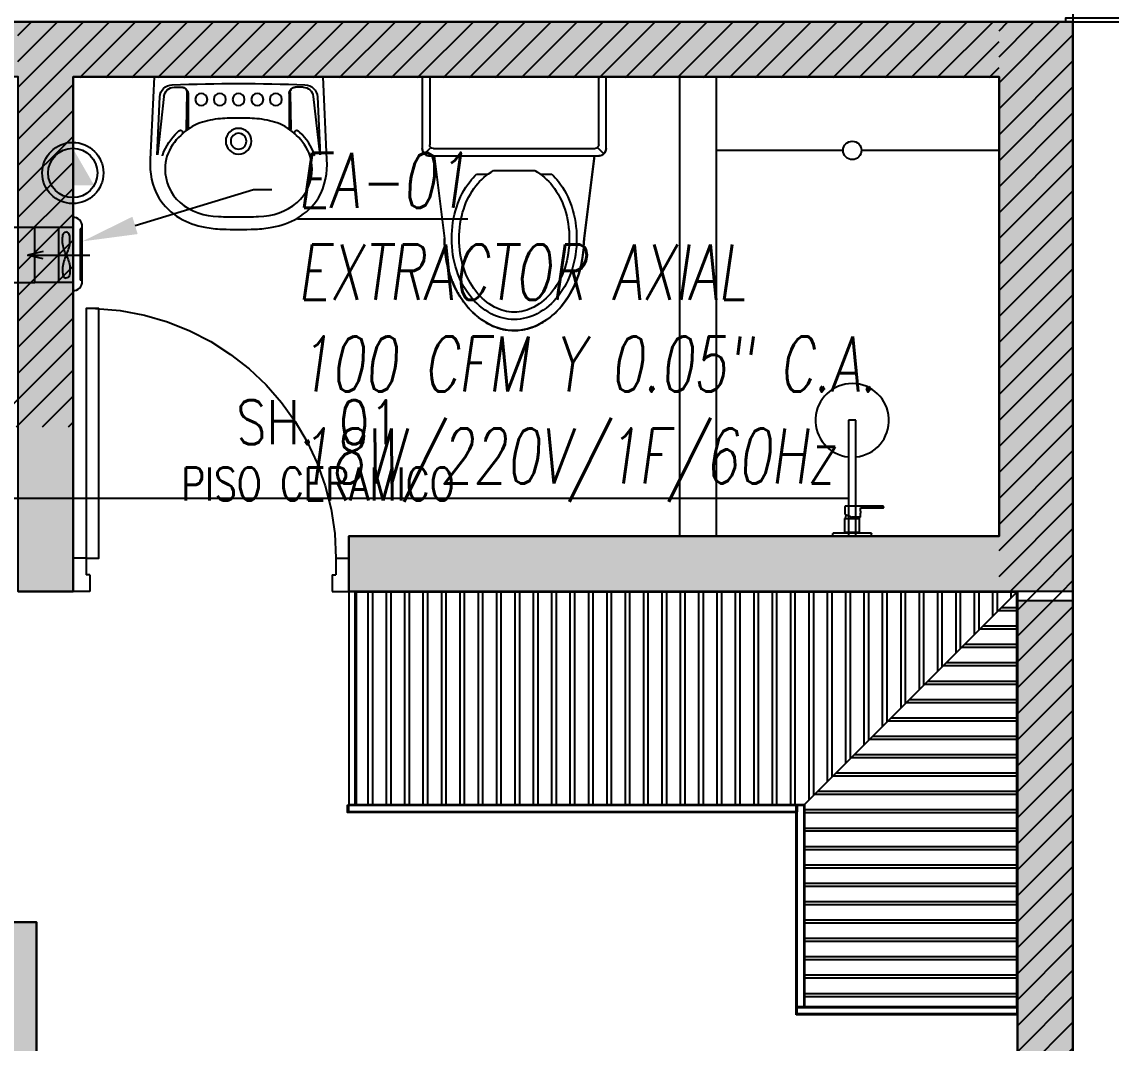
# Model space of a CAD drawing. Header units: millimetres. Extents: x -3 to 53, y -269 to 39.
# Drawn here: x 20.16 to 23.125, y -110.929 to -108.15 of the extents above; entities that cross this region are included whole.
import ezdxf
from ezdxf import colors
from ezdxf.entities.mleader import LeaderData, LeaderLine
from ezdxf.enums import TextEntityAlignment as Align
from ezdxf.math import Vec2, Vec3

# ---------------------------------------------------------------- set-up
doc = ezdxf.new("R2010")
doc.units = ezdxf.units.MM
doc.header["$LTSCALE"] = 15
doc.linetypes.add('CENTER', pattern=[2, 1.25, -0.25, 0.25, -0.25])
doc.linetypes.add('HIDDEN2', pattern=[0.1875, 0.125, -0.0625])
doc.layers.get('0').update_dxf_attribs({"color": 250})
for name, color, linetype in [('A-CORTE', 250, 'CENTER'), ('A-EST HATCH', 250, 'Continuous'), ('A-EST PLACAS', 250, 'Continuous'), ('A-EST VIGAS', 250, 'HIDDEN2'), ('A-LINEAS', 250, 'Continuous'), ('A-MOBILIARIO', 250, 'Continuous'), ('A-MURO BAJO', 251, 'Continuous'), ('A-SANITARIOS', 250, 'Continuous'), ('A-TEXTO-ACABADO PISO', 250, 'Continuous'), ('A-TEXTO-AMBIENTE', 252, 'Continuous'), ('DLP_MOBILIARIO FIJO', 250, 'Continuous'), ('L-06_EQ-FIN-CONT', 141, 'Continuous'), ('L3 Equipos y Ductos', 160, 'Continuous'), ('L4 Linea mediana', 191, 'Continuous'), ('L6 Linea fina', 141, 'Continuous'), ('MURO CF 60', 250, 'Continuous')]:
    doc.layers.add(name, color=color, linetype=linetype)
doc.layers.add('A-MUROS', color=252, linetype='Continuous', lineweight=30)
doc.styles.add('JNV ING', font='romans.shx', dxfattribs={"width": 0.7, "oblique": 8, "height": 0.15})
doc.styles.add('ROMANS', font='romans.shx', dxfattribs={"width": 0.8})
pattern_1 = [(45, (359.999406, -86.67669), (-0.035355339, 0.035355339), [])]
pattern_2 = [(45, (359.969406, -86.67669), (-0.035355339, 0.035355339), [])]

# ---------------------------------------------------------------- blocks, each defined once
blk = doc.blocks.new('FUTURE 150')
at = {"layer": 'L3 Equipos y Ductos'}
for p, q in [((-0.1294, 0.1486), (-0.1294, -0.0006)), ((-0.104, -0.026), (-0.104, 0.174)), ((-0.104, 0.152), (0, 0.152)), ((0, 0.152), (0, 0.002)), ((-0.104, 0.002), (0, 0.002))]:
    blk.add_line(p, q, dxfattribs=at)
for centre, start, end in [((-0.104, 0.1486), 90, 180), ((-0.104, -0.0006), 180, 270)]:
    blk.add_arc(centre, 0.0254, start, end, dxfattribs=at)
at = {"layer": 'L4 Linea mediana'}
for p, q in [((-0.066, 0.152), (-0.066, 0.002)), ((-0.1294, 0.1448), (-0.1239, 0.1448)), ((-0.1239, 0.0052), (-0.1239, 0.1448)), ((-0.1294, 0.0052), (-0.1239, 0.0052))]:
    blk.add_line(p, q, dxfattribs=at)
at = {"layer": 'L6 Linea fina'}
for p, q in [((0.0199, 0.077), (-0.1499, 0.077)), ((-0.0231, 0.0872), (0.0199, 0.077)), ((-0.0231, 0.0668), (0.0199, 0.077))]:
    blk.add_line(p, q, dxfattribs=at)
for points in [[(-0.0857, 0.077), (-0.0921, 0.0934), (-0.0951, 0.1284), (-0.0911, 0.1379), (-0.0857, 0.1402)], [(-0.0857, 0.077), (-0.0794, 0.0934), (-0.0764, 0.1284), (-0.0804, 0.1379), (-0.0857, 0.1402)], [(-0.0857, 0.077), (-0.0921, 0.0606), (-0.0951, 0.0256), (-0.0911, 0.0161), (-0.0857, 0.0138)], [(-0.0857, 0.077), (-0.0794, 0.0606), (-0.0764, 0.0256), (-0.0804, 0.0161), (-0.0857, 0.0138)]]:
    blk.add_spline(points, degree=3, dxfattribs=at)
blk = doc.blocks.new('Trampa de humo')
at = {"layer": 'L3 Equipos y Ductos'}
blk.add_lwpolyline([(0.155, 0.15), (0.013, 0.15), (0.013, 0), (0.155, 0)], dxfattribs=at)
for radius in [0.075, 0.06]:
    blk.add_circle((0.155, 0.075), radius, dxfattribs=at)
blk = doc.blocks.new('FUTURE150 con trampa')
blk.add_blockref('Trampa de humo', (0.0927, 0.0279))
at = {"layer": 'L-06_EQ-FIN-CONT'}
blk.add_blockref('FUTURE 150', (0.1057, 0.0259), dxfattribs=at)
blk = doc.blocks.new('PTO ELECT')
at = {"layer": 'L4 Linea mediana', "ltscale": 1.5}
blk.add_circle((-0.6859, 0.0891), 0.0833, dxfattribs=at)
at = {"layer": 'L6 Linea fina', "ltscale": 1.5}
blk.add_circle((-0.6859, 0.0891), 0.0671, dxfattribs=at)
blk.add_solid([(-0.6278, 0.0555), (-0.744, 0.0555), (-0.6278, 0.0555), (-0.6859, 0.1562)], dxfattribs=at)
blk = doc.blocks.new('EST.P10')
at = {"layer": 'A-EST HATCH'}
h = blk.add_hatch(color=256, dxfattribs=at)
h.dxf.hatch_style = 1
h.paths.add_polyline_path([(39.55, -2.74), (39.55, 3.325), (37.9, 3.325), (37.9, 3.525), (39.7, 3.525), (39.7, 2.65), (41.2, 2.65), (41.2, 3.15), (41.35, 3.15), (41.35, 2.45), (39.7, 2.45), (39.7, -2.74)])
h.paths.add_polyline_path([(18.45, 7.325), (20.05, 7.325), (20.05, 10.425), (18.85, 10.425), (18.85, 10.575), (20.2, 10.575), (20.2, 7.175), (18.45, 7.175)])
h.paths.add_polyline_path([(17.65, 10.575), (17.5, 10.575), (17.5, 7.175), (17.65, 7.175)])
h.paths.add_polyline_path([(12.15, 11.05), (11.85, 11.05), (11.85, 10.9), (12, 10.9), (12, 7.825), (12.15, 7.825)])
h.paths.add_polyline_path([(15.1, 10.425), (15.1, 7.325), (16.7, 7.325), (16.7, 7.175), (14.95, 7.175), (14.95, 10.575), (16.3, 10.575), (16.3, 10.425)])
h.paths.add_polyline_path([(5.85, 10.9), (5.25, 10.9), (5.25, 11.05), (6, 11.05), (6, 7.65), (4.85, 7.65), (4.85, 7.8), (5.85, 7.8)])
h.paths.add_polyline_path([(4.05, 11.05), (4.05, 7.65), (3.9, 7.65), (3.9, 11.05)])
h.paths.add_polyline_path([(3.1, 7.8), (1.5, 7.8), (1.5, 10.9), (2.7, 10.9), (2.7, 11.05), (1.35, 11.05), (1.35, 7.65), (3.1, 7.65)])
h.paths.add_polyline_path([(5.85, -2.65), (5.25, -2.65), (5.25, -2.8), (6, -2.8), (6, 0.6), (4.85, 0.6), (4.85, 0.45), (5.85, 0.45)])
h.paths.add_polyline_path([(4.05, -2.8), (4.05, 0.6), (3.9, 0.6), (3.9, -2.8)])
h.paths.add_polyline_path([(3.1, 0.45), (1.5, 0.45), (1.5, -2.65), (2.7, -2.65), (2.7, -2.8), (1.35, -2.8), (1.35, 0.6), (3.1, 0.6)])
h.paths.add_polyline_path([(8.7, -0.35), (8.85, -0.35), (8.85, -2.65), (9, -2.65), (9, -2.8), (8.7, -2.8)])
h.paths.add_polyline_path([(18.45, 0.925), (20.05, 0.925), (20.05, -2.175), (18.85, -2.175), (18.85, -2.325), (20.2, -2.325), (20.2, 1.075), (18.45, 1.075)])
h.paths.add_polyline_path([(17.65, -2.325), (17.5, -2.325), (17.5, 1.075), (17.65, 1.075)])
h.paths.add_polyline_path([(12.15, -2.8), (11.85, -2.8), (11.85, -2.65), (12, -2.65), (12, 0.425), (12.15, 0.425)])
h.paths.add_polyline_path([(15.1, -2.175), (15.1, 0.925), (16.7, 0.925), (16.7, 1.075), (14.95, 1.075), (14.95, -2.325), (16.3, -2.325), (16.3, -2.175)])
h.paths.add_polyline_path([(31.6, 7.325), (30, 7.325), (30, 10.425), (31.2, 10.425), (31.2, 10.575), (29.85, 10.575), (29.85, 7.175), (31.6, 7.175)])
h.paths.add_polyline_path([(32.4, 10.575), (32.55, 10.575), (32.55, 7.175), (32.4, 7.175)])
h.paths.add_polyline_path([(38.2, 11.05), (38.2, 10.9), (38.05, 10.9), (38.05, 7.825), (37.9, 7.825), (37.9, 11.05)])
h.paths.add_polyline_path([(27.6, 4.725), (37, 4.725), (37, 4.875), (33.45, 4.875), (33.45, 6.275), (33.25, 6.275), (33.25, 4.875), (30.35, 4.875), (30.35, 6.275), (30.2, 6.275), (30.2, 4.875), (27.8, 4.875), (27.8, 6.125), (29.45, 6.125), (29.45, 6.275), (27.175, 6.275), (27.175, 6.125), (27.6, 6.125)])
h.paths.add_polyline_path([(34.95, 10.425), (34.95, 7.325), (33.35, 7.325), (33.35, 7.175), (35.1, 7.175), (35.1, 10.575), (33.75, 10.575), (33.75, 10.425)])
h.paths.add_polyline_path([(39.7, 5.8), (41.35, 5.8), (41.35, 5.1), (41.2, 5.1), (41.2, 5.6), (39.7, 5.6), (39.7, 4.725), (37.9, 4.725), (37.9, 4.925), (39.55, 4.925), (39.55, 10.99), (39.7, 10.99)])
h.paths.add_polyline_path([(44.2, 10.9), (44.8, 10.9), (44.8, 11.05), (44.05, 11.05), (44.05, 7.65), (45.2, 7.65), (45.2, 7.8), (44.2, 7.8)])
h.paths.add_polyline_path([(46, 11.05), (46, 7.65), (46.15, 7.65), (46.15, 11.05)])
h.paths.add_polyline_path([(46.95, 7.8), (48.55, 7.8), (48.55, 10.9), (47.35, 10.9), (47.35, 11.05), (48.7, 11.05), (48.7, 7.65), (46.95, 7.65)])
h.paths.add_polyline_path([(46, -2.8), (46, 0.6), (46.15, 0.6), (46.15, -2.8)])
h.paths.add_polyline_path([(46.95, 0.45), (48.55, 0.45), (48.55, -2.65), (47.35, -2.65), (47.35, -2.8), (48.7, -2.8), (48.7, 0.6), (46.95, 0.6)])
h.paths.add_polyline_path([(41.35, 0.7), (41.2, 0.7), (41.2, -2.65), (41.05, -2.65), (41.05, -2.8), (41.35, -2.8)])
h.paths.add_polyline_path([(31.6, 0.925), (30, 0.925), (30, -2.175), (31.2, -2.175), (31.2, -2.325), (29.85, -2.325), (29.85, 1.075), (31.6, 1.075)])
h.paths.add_polyline_path([(32.4, -2.325), (32.55, -2.325), (32.55, 1.075), (32.4, 1.075)])
h.paths.add_polyline_path([(37.9, -2.8), (38.2, -2.8), (38.2, -2.65), (38.05, -2.65), (38.05, 0.425), (37.9, 0.425)])
h.paths.add_polyline_path([(34.95, -2.175), (34.95, 0.925), (33.35, 0.925), (33.35, 1.075), (35.1, 1.075), (35.1, -2.325), (33.75, -2.325), (33.75, -2.175)])
h.paths.add_polyline_path([(10.35, 3.525), (12.15, 3.525), (12.15, 3.375), (10.5, 3.375), (10.5, -2.74), (10.35, -2.74), (10.35, 2.5), (8.7, 2.5), (8.7, 3.15), (8.85, 3.15), (8.85, 2.65), (10.35, 2.65)])
h.paths.add_polyline_path([(44.05, -2.8), (44.05, 0.6), (45.2, 0.6), (45.2, 0.45), (44.2, 0.45), (44.2, -2.65), (44.8, -2.65), (44.8, -2.8)])
h.paths.add_polyline_path([(46.9532, 5.55), (47.1, 5.55), (47.1, 6.75), (44.95, 6.75), (44.95, 6.6), (45.4, 6.6), (45.4, 5), (45.6, 5), (45.6, 6.6), (46.95, 6.6), (46.95, 5.55)], flags=17)
h.paths.add_polyline_path([(46.9532, 2.7), (47.1, 2.7), (47.1, 1.5), (44.95, 1.5), (44.95, 1.65), (45.4, 1.65), (45.4, 3.25), (45.6, 3.25), (45.6, 1.65), (46.95, 1.65), (46.95, 2.7)], flags=17)
h.paths.add_polyline_path([(41.1999, 4.2), (44.05, 4.2), (44.05, 6.75), (44.2, 6.75), (44.2, 4.2), (46.95, 4.2), (46.95, 4.8), (47.1, 4.8), (47.1, 4.2), (49.9, 4.2), (49.9, 8.15), (49.85, 8.15), (49.85, 8.25), (50.05, 8.25), (50.05, 0), (49.85, 0), (49.85, 0.1), (49.8999, 0.1), (49.9, 4.05), (47.1, 4.05), (47.1, 3.45), (46.95, 3.45), (46.95, 4.05), (44.2, 4.05), (44.2, 1.5), (44.05, 1.5), (44.05, 4.05), (41.1999, 4.05)])
h.paths.add_polyline_path([(41.35, 11.05), (41.35, 7.55), (41.2, 7.55), (41.2, 10.9), (41.05, 10.9), (41.05, 11.05)])
h.paths.add_polyline_path([(27.15, 4.725), (25.15, 4.725), (25.15, 4.875), (27, 4.875), (27, 8.275), (25.15, 8.275), (25.15, 8.425), (27, 8.425), (27, 10.575), (27.85, 10.575), (27.85, 10.425), (27.15, 10.425)])
h.paths.add_polyline_path([(10.35, 10.99), (10.35, 5.75), (8.7, 5.75), (8.7, 5.1), (8.85, 5.1), (8.85, 5.6), (10.35, 5.6), (10.35, 4.725), (12.15, 4.725), (12.15, 4.875), (10.5, 4.875), (10.5, 10.99)])
h.paths.add_polyline_path([(2.95, 4.2), (0.15, 4.2), (0.1499, 8.15), (0.2, 8.15), (0.2, 8.25), (0, 8.25), (0, 0), (0.2, 0), (0.2, 0.0997), (0.1501, 0.1), (0.15, 4.05), (2.95, 4.05), (2.95, 3.45), (3.1, 3.45), (3.1, 4.05), (5.85, 4.05), (5.85, 1.5), (6, 1.5), (6, 4.05), (8.8501, 4.05), (8.8501, 4.2), (6, 4.2), (6, 6.75), (5.85, 6.75), (5.85, 4.2), (3.1, 4.2), (3.1, 4.8), (2.95, 4.8)])
h.paths.add_polyline_path([(8.7, 11.05), (9, 11.05), (9, 10.9), (8.85, 10.9), (8.85, 8.6), (8.7, 8.6)])
h.paths.add_polyline_path([(3.0968, 5.55), (2.95, 5.55), (2.95, 6.75), (5.1, 6.75), (5.1, 6.6), (4.65, 6.6), (4.65, 5), (4.45, 5), (4.45, 6.6), (3.1, 6.6), (3.1, 5.55)], flags=17)
h.paths.add_polyline_path([(3.0968, 2.7), (2.95, 2.7), (2.95, 1.5), (5.1, 1.5), (5.1, 1.65), (4.65, 1.65), (4.65, 3.25), (4.45, 3.25), (4.45, 1.65), (3.1, 1.65), (3.1, 2.7)], flags=17)
h.paths.add_polyline_path([(23.35, 4.725), (23.2, 4.725), (23.2, 8.425), (23.35, 8.425)])
h.paths.add_polyline_path([(22.45, 6.125), (22.45, 4.725), (13.05, 4.725), (13.05, 4.875), (16.6, 4.875), (16.6, 6.275), (16.8, 6.275), (16.8, 4.875), (19.7, 4.875), (19.7, 6.275), (19.85, 6.275), (19.85, 4.875), (22.25, 4.875), (22.25, 6.125), (20.6, 6.125), (20.6, 6.275), (22.845, 6.275), (22.845, 6.125)])
h.paths.add_polyline_path([(29, 1.975), (29, 2.125), (27.2, 2.125), (27.2, 3.375), (29.75, 3.375), (29.75, 1.975), (29.9, 1.975), (29.9, 3.375), (33.25, 3.375), (33.25, 1.975), (33.45, 1.975), (33.45, 3.375), (37, 3.375), (37, 3.525), (27, 3.525), (27, 1.975)])
h.paths.add_polyline_path([(27, 1.95), (27, -1.775), (23.35, -1.775), (23.35, 0.875), (25.7, 0.875), (25.7, 1.425), (26, 1.425), (26, 1.575), (25.55, 1.575), (25.55, 1.025), (23.35, 1.025), (23.35, 3.375), (26, 3.375), (26, 3.525), (23.2, 3.525), (23.2, -1.925), (27, -1.925), (27, -2.325), (27.85, -2.325), (27.85, -2.175), (27.15, -2.175), (27.15, 1.95)])
h = blk.add_hatch(color=256, dxfattribs=at)
h.dxf.hatch_style = 1
h.paths.add_polyline_path([(22.87, 10.425), (22.2, 10.425), (22.2, 10.575), (23.02, 10.575), (23.02, 4.725), (22.87, 4.725)])
h.paths.add_polyline_path([(21.05, 1.975), (21.05, 2.125), (22.82, 2.125), (22.82, 3.375), (20.3, 3.375), (20.3, 1.975), (20.15, 1.975), (20.15, 3.375), (16.8, 3.375), (16.8, 1.975), (16.6, 1.975), (16.6, 3.375), (13.05, 3.375), (13.05, 3.525), (23.02, 3.525), (23.02, 1.975)])
h.paths.add_polyline_path([(23.02, 1.95), (23.02, -2.325), (22.2, -2.325), (22.2, -2.175), (22.87, -2.175), (22.87, 1.95)])
at = {"layer": 'A-EST PLACAS'}
for points in [[(21.05, 1.975), (21.05, 2.125), (22.82, 2.125), (22.82, 3.375), (20.3, 3.375), (20.3, 1.975), (20.15, 1.975), (20.15, 3.375), (16.8, 3.375), (16.8, 1.975), (16.6, 1.975), (16.6, 3.375), (13.05, 3.375), (13.05, 3.525), (23.02, 3.525), (23.02, 1.975)], [(23.02, 1.95), (23.02, -2.325), (22.2, -2.325), (22.2, -2.175), (22.87, -2.175), (22.87, 1.95)], [(18.45, 0.925), (20.05, 0.925), (20.05, -2.175), (18.85, -2.175), (18.85, -2.325), (20.2, -2.325), (20.2, 1.075), (18.45, 1.075)]]:
    blk.add_lwpolyline(points, close=True, dxfattribs=at)
at = {"layer": 'A-EST VIGAS'}
blk.add_line((23.02, 4.725), (23.02, 3.525), dxfattribs=at)
blk = doc.blocks.new('Cortes-Elev.')
at = {"layer": 'A-CORTE', "linetype": 'CENTER', "ltscale": 0.5}
blk.add_lwpolyline([(-1.966, 27.2284), (51.8601, 27.2284)], dxfattribs=at)
blk = doc.blocks.new('ducha marsano')
at = {"linetype": 'HIDDEN2', "ltscale": 0.5, "extrusion": (-4.9425e-10, -7.91123e-10, -1)}
for p, q in [((-0.01, 0), (0.01, 0)), ((0.01, 0), (0.01, -0.3155)), ((-0.01, -0.3155), (-0.01, 0)), ((-0.0155, -0.058), (-0.0157, -0.058)), ((0.0225, -0.0515), (-0.0001, -0.0515)), ((0.0225, -0.0515), (0.0225, -0.0627)), ((-0.0205, -0.08), (-0.0205, -0.0601)), ((0.021, -0.0815), (-0.019, -0.0815)), ((0.025, -0.0815), (0.021, -0.0815)), ((0.0225, -0.0682), (0.0225, -0.077)), ((0.0225, -0.077), (0.025, -0.077)), ((0.025, -0.077), (0.0771, -0.077)), ((0.0771, -0.0815), (0.025, -0.0815)), ((0.0771, -0.077), (0.0816, -0.077)), ((0.0816, -0.0815), (0.0771, -0.0815)), ((0.0816, -0.077), (0.082, -0.077)), ((0.082, -0.0815), (0.0816, -0.0815)), ((0.082, -0.077), (0.084, -0.077)), ((0.084, -0.0815), (0.082, -0.0815)), ((0.0855, -0.0785), (0.0855, -0.08)), ((0.01, -0.3155), (-0.01, -0.3155))]:
    blk.add_line(p, q, dxfattribs=at)
for centre, radius, start, end in [((-0.0004, -0.0462), 0.02, 323.9581, 354.9298), ((0.0004, -0.0462), 0.02, 185.0702, 195.2705), ((0.019, -0.08), 0.0015, 270, 360), ((-0.084, -0.0785), 0.0015, 90, 180), ((-0.084, -0.08), 0.0015, 180, 270), ((0, -0.3155), 0.1, 95.7392, 84.2608)]:
    blk.add_arc(centre, radius, start, end, dxfattribs=at)
at = {"linetype": 'HIDDEN2', "ltscale": 0.5, "extrusion": (-4.94252e-10, -7.91124e-10, -1)}
blk.add_ellipse((0, -0.0515), major_axis=(-0.0225, -0.0095), ratio=0.001448, start_param=0.425436, end_param=1.567366, dxfattribs=at)
at = {"linetype": 'HIDDEN2', "ltscale": 0.5}
for points, degree in [([(-0.0305, 0), (0, 0), (0.0305, 0)], 2), ([(0.0305, 0), (0.0415, 0), (0.0525, 0)], 2), ([(0.0525, 0), (0.0525, -0.0038), (0.0525, -0.0075)], 2), ([(-0.0525, 0), (-0.0525, -0.0038), (-0.0525, -0.0075)], 2), ([(-0.0525, 0), (-0.0415, 0), (-0.0305, 0)], 2), ([(-0.0525, -0.0075), (-0.0525, -0.0075), (-0.0525, -0.0075)], 2), ([(0.0305, -0.008), (0, -0.008), (-0.0305, -0.008)], 2), ([(-0.0215, -0.008), (-0.0215, -0.0093), (-0.0215, -0.0105)], 2), ([(-0.021, -0.011), (-0.007, -0.011), (0.007, -0.011), (0.021, -0.011)], 3), ([(-0.02, -0.011), (-0.02, -0.0294), (-0.02, -0.0477)], 2), ([(0.02, -0.011), (0.02, -0.0294), (0.02, -0.0477)], 2), ([(0.0215, -0.008), (0.0215, -0.0093), (0.0215, -0.0105)], 2), ([(-0.0197, -0.048), (0, -0.048), (0.0197, -0.048)], 2)]:
    blk.add_open_spline(points, degree=degree, dxfattribs=at)
for points, weights in [([(-0.0525, -0.0075), (-0.0525, -0.0075), (-0.0525, -0.0075)], [1, 0.990847086912, 0.982266230892]), ([(-0.052, -0.008), (-0.0525, -0.008), (-0.0525, -0.0075)], [1, 0.707106781193, 1]), ([(-0.0215, -0.0105), (-0.0215, -0.011), (-0.021, -0.011)], [1, 0.70710678154, 1]), ([(0.0211, -0.011), (0.0211, -0.011), (0.021, -0.011)], [1, 0.992411795776, 1]), ([(0.052, -0.008), (0.0521, -0.008), (0.0521, -0.008)], [1, 0.992411795771, 1]), ([(-0.02, -0.0477), (-0.02, -0.048), (-0.0197, -0.048)], [1, 0.707106780138, 1]), ([(0.02, -0.0477), (0.02, -0.048), (0.0197, -0.048)], [1, 0.707106779703, 1])]:
    blk.add_rational_spline(points, weights, degree=2, dxfattribs=at)
for points, knots in [([(-0.0305, -0.008), (-0.0332, -0.008), (-0.0374, -0.008), (-0.0424, -0.008), (-0.0458, -0.008), (-0.0486, -0.008), (-0.0512, -0.008), (-0.052, -0.008), (-0.052, -0.008)], [0, 0, 0, 0, 8.104572, 12.495263, 16.885954, 21.276645, 25.667336, 33.771908, 33.771908, 33.771908, 33.771908]), ([(0.052, -0.008), (0.052, -0.008), (0.0512, -0.008), (0.0486, -0.008), (0.0458, -0.008), (0.0424, -0.008), (0.0374, -0.008), (0.0332, -0.008), (0.0305, -0.008)], [0, 0, 0, 0, 8.104572, 12.495263, 16.885954, 21.276645, 25.667336, 33.771908, 33.771908, 33.771908, 33.771908]), ([(0.0225, -0.0682), (0.0225, -0.0682), (0.0225, -0.0682), (0.0225, -0.0679), (0.0224, -0.0677), (0.0224, -0.0672), (0.0224, -0.0669), (0.0223, -0.0662), (0.0223, -0.0658), (0.0223, -0.0652), (0.0223, -0.0648), (0.0224, -0.0641), (0.0224, -0.0638), (0.0224, -0.0633), (0.0225, -0.0631), (0.0225, -0.0628), (0.0225, -0.0627), (0.0225, -0.0627)], [0.4148436, 0.4148436, 0.4148436, 0.4148436, 0.5185541, 0.5185541, 0.6222645, 0.6222645, 0.7259759, 0.7259759, 0.8296873, 0.8296873, 0.9333987, 0.9333987, 1.03711, 1.03711, 1.1408205, 1.1408205, 1.2445309, 1.2445309, 1.2445309, 1.2445309])]:
    blk.add_open_spline(points, degree=3, knots=knots, dxfattribs=at)
for points, weights, degree, knots in [([(0.0211, -0.011), (0.0211, -0.011), (0.0211, -0.011), (0.0211, -0.011), (0.0214, -0.0109), (0.0215, -0.0107), (0.0215, -0.0105)], [0.918641037743, 0.918640949346, 0.918640860949, 0.918640772552, 0.789223156395, 0.789223156395, 0.918640772552], 3, [0.1238988, 0.1238988, 0.1238988, 0.1238988, 0.1238993, 0.1238993, 0.1238993, 0.78603, 0.78603, 0.78603, 0.78603]), ([(0.0521, -0.008), (0.0521, -0.008), (0.0521, -0.008), (0.0525, -0.0079), (0.0525, -0.0075)], [0.918641037749, 0.918640905153, 0.918640772558, 0.724517853988, 0.918640772558], 2, [0.1238988, 0.1238988, 0.1238988, 0.1238993, 0.1238993, 0.7860311, 0.7860311, 0.7860311])]:
    blk.add_rational_spline(points, weights, degree=degree, knots=knots, dxfattribs=at)
blk = doc.blocks.new('*U142')
for p, q in [((0.01, 0.705), (0.01, 0.75)), ((0.1, 0.715), (0.1, 0.75)), ((0.1, 0.715), (0.055, 0.715)), ((0.055, 0.705), (0.055, 0.715)), ((0.055, 0.705), (0.01, 0.705)), ((0.055, 0.045), (0.01, 0.045)), ((0.01, 0.045), (0.01, 0)), ((0.055, 0.045), (0.055, 0.035)), ((0.1, 0.035), (0.055, 0.035)), ((0.1, 0.035), (0.1, 0))]:
    blk.add_line(p, q)
blk.add_lwpolyline([(0.78, 0.07), (0.78, 0.035), (0.1, 0.035), (0.1, 0.07)], close=True)
at = {"linetype": 'HIDDEN2'}
blk.add_arc((0.0996, 0.0341), 0.6809, 2.2301, 89.9672, dxfattribs=at)
blk = doc.blocks.new('SIFON JET_PLANTA')
at = {"extrusion": (-2.64698e-23, 6.61744e-24, -1)}
for p, q in [((-0.2142, 0.2356, 0), (-0.2129, 0.239, 0)), ((-0.2129, 0.239, 0), (-0.211, 0.2419, 0)), ((-0.211, 0.2419, 0), (-0.2091, 0.2441, 0)), ((-0.2091, 0.2441, 0), (-0.2077, 0.2455, 0)), ((-0.2077, 0.2455, 0), (-0.2055, 0.247, 0)), ((-0.2055, 0.247, 0), (-0.2007, 0.2492, 0)), ((-0.2007, 0.2492, 0), (-0.195, 0.25, 0)), ((-0.195, 0.25, 0), (-0.195, 0.25, 0)), ((-0.195, 0.25, 0), (-0.1605, 0.25, 0)), ((-0.1605, 0.25, 0), (-0.0975, 0.25, 0)), ((-0.0975, 0.25, 0), (-0.0323, 0.25, 0)), ((-0.0323, 0.25, 0), (0, 0.25, 0)), ((0, 0.25, 0), (0, -0.25, 0)), ((-0.4322, 0.191, 0), (-0.215, 0.2181, 0)), ((-0.215, 0.2278, 0), (-0.2149, 0.2323, 0)), ((-0.215, 0.2234, 0), (-0.215, 0.2278, 0)), ((-0.215, 0.2181, 0), (-0.215, 0.2234, 0)), ((-0.2149, 0.2323, 0), (-0.2142, 0.2356, 0)), ((-0.5346, 0.176, 0), (-0.5265, 0.1784, 0)), ((-0.5265, 0.1784, 0), (-0.5216, 0.1797, 0)), ((-0.5216, 0.1797, 0), (-0.5148, 0.1813, 0)), ((-0.5148, 0.1813, 0), (-0.5079, 0.1829, 0)), ((-0.5079, 0.1829, 0), (-0.5016, 0.1842, 0)), ((-0.5016, 0.1842, 0), (-0.4865, 0.1867, 0)), ((-0.4865, 0.1867, 0), (-0.4763, 0.188, 0)), ((-0.4763, 0.188, 0), (-0.4726, 0.1884, 0)), ((-0.4726, 0.1884, 0), (-0.4636, 0.1892, 0)), ((-0.4636, 0.1892, 0), (-0.4549, 0.1897, 0)), ((-0.4549, 0.1897, 0), (-0.449, 0.1899, 0)), ((-0.449, 0.1899, 0), (-0.44, 0.19, 0)), ((-0.44, 0.19, 0), (-0.4322, 0.191, 0)), ((-0.6, 0.1461, 0), (-0.5963, 0.1484, 0)), ((-0.5963, 0.1484, 0), (-0.5908, 0.1517, 0)), ((-0.5908, 0.1517, 0), (-0.5862, 0.1543, 0)), ((-0.5862, 0.1543, 0), (-0.5794, 0.158, 0)), ((-0.5794, 0.158, 0), (-0.5693, 0.1629, 0)), ((-0.5693, 0.1629, 0), (-0.5517, 0.1703, 0)), ((-0.5517, 0.1703, 0), (-0.5465, 0.1722, 0)), ((-0.5465, 0.1722, 0), (-0.5385, 0.1749, 0)), ((-0.5385, 0.1749, 0), (-0.5346, 0.176, 0)), ((-0.6386, 0.1152, 0), (-0.6326, 0.121, 0)), ((-0.6326, 0.121, 0), (-0.6299, 0.1235, 0)), ((-0.6299, 0.1235, 0), (-0.6251, 0.1276, 0)), ((-0.6251, 0.1276, 0), (-0.6206, 0.1314, 0)), ((-0.6206, 0.1314, 0), (-0.6168, 0.1344, 0)), ((-0.6168, 0.1344, 0), (-0.6106, 0.1389, 0)), ((-0.6106, 0.1389, 0), (-0.6061, 0.142, 0)), ((-0.6061, 0.142, 0), (-0.6, 0.1461, 0)), ((-0.6611, 0.088, 0), (-0.657, 0.0936, 0)), ((-0.657, 0.0936, 0), (-0.6534, 0.0984, 0)), ((-0.657, 0.0936, 0), (-0.657, 0.0936, 0)), ((-0.6534, 0.0984, 0), (-0.6503, 0.1023, 0)), ((-0.6534, 0.0984, 0), (-0.6534, 0.0984, 0)), ((-0.6503, 0.1023, 0), (-0.6453, 0.108, 0)), ((-0.6453, 0.108, 0), (-0.6386, 0.1152, 0)), ((-0.6779, 0.0582, 0), (-0.6745, 0.0655, 0)), ((-0.6745, 0.0655, 0), (-0.6722, 0.0699, 0)), ((-0.6745, 0.0655, 0), (-0.6745, 0.0655, 0)), ((-0.6722, 0.0699, 0), (-0.6705, 0.0728, 0)), ((-0.6705, 0.0728, 0), (-0.669, 0.0755, 0)), ((-0.669, 0.0755, 0), (-0.6672, 0.0785, 0)), ((-0.6672, 0.0785, 0), (-0.665, 0.082, 0)), ((-0.665, 0.082, 0), (-0.6634, 0.0845, 0)), ((-0.6634, 0.0845, 0), (-0.6611, 0.088, 0)), ((-0.6872, 0.0284, 0), (-0.6867, 0.031, 0)), ((-0.6867, 0.031, 0), (-0.6855, 0.0361, 0)), ((-0.6855, 0.0361, 0), (-0.6838, 0.0421, 0)), ((-0.6855, 0.0361, 0), (-0.6855, 0.0361, 0)), ((-0.6838, 0.0421, 0), (-0.6819, 0.048, 0)), ((-0.6838, 0.0421, 0), (-0.6838, 0.0421, 0)), ((-0.6819, 0.048, 0), (-0.6804, 0.0521, 0)), ((-0.6804, 0.0521, 0), (-0.6793, 0.0547, 0)), ((-0.6793, 0.0547, 0), (-0.6779, 0.0582, 0)), ((-0.69, 0, 0), (-0.6899, 0.0044, 0)), ((-0.6899, 0.0044, 0), (-0.6897, 0.0096, 0)), ((-0.6897, 0.0096, 0), (-0.6893, 0.014, 0)), ((-0.6893, 0.014, 0), (-0.6887, 0.0194, 0)), ((-0.6887, 0.0194, 0), (-0.6881, 0.0236, 0)), ((-0.6881, 0.0236, 0), (-0.6872, 0.0284, 0)), ((-0.6881, 0.0236, 0), (-0.6881, 0.0236, 0)), ((-0.6899, -0.0065, 0), (-0.69, 0, 0)), ((-0.6896, -0.0111, 0), (-0.6899, -0.0065, 0)), ((-0.6891, -0.0164, 0), (-0.6896, -0.0111, 0)), ((-0.6881, -0.0232, 0), (-0.6891, -0.0164, 0)), ((-0.6876, -0.0264, 0), (-0.6881, -0.0232, 0)), ((-0.687, -0.0296, 0), (-0.6876, -0.0264, 0)), ((-0.6864, -0.0321, 0), (-0.687, -0.0296, 0)), ((-0.6855, -0.0361, 0), (-0.6864, -0.0321, 0)), ((-0.6838, -0.0419, 0), (-0.6855, -0.0361, 0)), ((-0.6827, -0.0457, 0), (-0.6838, -0.0419, 0)), ((-0.6814, -0.0492, 0), (-0.6827, -0.0457, 0)), ((-0.6803, -0.0522, 0), (-0.6814, -0.0492, 0)), ((-0.6792, -0.0551, 0), (-0.6803, -0.0522, 0)), ((-0.6779, -0.0581, 0), (-0.6792, -0.0551, 0)), ((-0.677, -0.0602, 0), (-0.6779, -0.0581, 0)), ((-0.6751, -0.0642, 0), (-0.677, -0.0602, 0)), ((-0.6722, -0.0699, 0), (-0.6751, -0.0642, 0)), ((-0.6706, -0.0727, 0), (-0.6722, -0.0699, 0)), ((-0.6679, -0.0774, 0), (-0.6706, -0.0727, 0)), ((-0.6646, -0.0826, 0), (-0.6679, -0.0774, 0)), ((-0.6623, -0.0862, 0), (-0.6646, -0.0826, 0)), ((-0.6599, -0.0897, 0), (-0.6623, -0.0862, 0)), ((-0.6554, -0.0958, 0), (-0.6599, -0.0897, 0)), ((-0.6494, -0.1032, 0), (-0.6554, -0.0958, 0)), ((-0.6458, -0.1074, 0), (-0.6494, -0.1032, 0)), ((-0.64, -0.1137, 0), (-0.6458, -0.1074, 0)), ((-0.6379, -0.1158, 0), (-0.64, -0.1137, 0)), ((-0.6347, -0.119, 0), (-0.6379, -0.1158, 0)), ((-0.6335, -0.1201, 0), (-0.6347, -0.119, 0)), ((-0.6347, -0.119, 0), (-0.6347, -0.119, 0)), ((-0.6318, -0.1217, 0), (-0.6335, -0.1201, 0)), ((-0.6305, -0.123, 0), (-0.6318, -0.1217, 0)), ((-0.6318, -0.1217, 0), (-0.6318, -0.1217, 0)), ((-0.6288, -0.1244, 0), (-0.6305, -0.123, 0)), ((-0.6276, -0.1255, 0), (-0.6288, -0.1244, 0)), ((-0.6262, -0.1268, 0), (-0.6276, -0.1255, 0)), ((-0.6245, -0.1281, 0), (-0.6262, -0.1268, 0)), ((-0.6235, -0.1291, 0), (-0.6245, -0.1281, 0)), ((-0.6245, -0.1281, 0), (-0.6245, -0.1281, 0)), ((-0.6223, -0.13, 0), (-0.6235, -0.1291, 0)), ((-0.6215, -0.1307, 0), (-0.6223, -0.13, 0)), ((-0.6204, -0.1315, 0), (-0.6215, -0.1307, 0)), ((-0.6193, -0.1324, 0), (-0.6204, -0.1315, 0)), ((-0.6179, -0.1335, 0), (-0.6193, -0.1324, 0)), ((-0.6168, -0.1344, 0), (-0.6179, -0.1335, 0)), ((-0.6153, -0.1355, 0), (-0.6168, -0.1344, 0)), ((-0.6142, -0.1363, 0), (-0.6153, -0.1355, 0)), ((-0.612, -0.1379, 0), (-0.6142, -0.1363, 0)), ((-0.6086, -0.1403, 0), (-0.612, -0.1379, 0)), ((-0.607, -0.1415, 0), (-0.6086, -0.1403, 0)), ((-0.6058, -0.1422, 0), (-0.607, -0.1415, 0)), ((-0.6039, -0.1435, 0), (-0.6058, -0.1422, 0)), ((-0.602, -0.1448, 0), (-0.6039, -0.1435, 0)), ((-0.6004, -0.1458, 0), (-0.602, -0.1448, 0)), ((-0.5987, -0.1469, 0), (-0.6004, -0.1458, 0)), ((-0.5964, -0.1483, 0), (-0.5987, -0.1469, 0)), ((-0.595, -0.1492, 0), (-0.5964, -0.1483, 0)), ((-0.5936, -0.15, 0), (-0.595, -0.1492, 0)), ((-0.5918, -0.1511, 0), (-0.5936, -0.15, 0)), ((-0.5896, -0.1524, 0), (-0.5918, -0.1511, 0)), ((-0.5871, -0.1538, 0), (-0.5896, -0.1524, 0)), ((-0.5833, -0.1559, 0), (-0.5871, -0.1538, 0)), ((-0.5781, -0.1587, 0), (-0.5833, -0.1559, 0)), ((-0.5759, -0.1598, 0), (-0.5781, -0.1587, 0)), ((-0.5738, -0.1608, 0), (-0.5759, -0.1598, 0)), ((-0.5702, -0.1625, 0), (-0.5738, -0.1608, 0)), ((-0.5675, -0.1637, 0), (-0.5702, -0.1625, 0)), ((-0.5659, -0.1645, 0), (-0.5675, -0.1637, 0)), ((-0.5644, -0.1652, 0), (-0.5659, -0.1645, 0)), ((-0.5614, -0.1664, 0), (-0.5644, -0.1652, 0)), ((-0.5598, -0.1671, 0), (-0.5614, -0.1664, 0)), ((-0.5568, -0.1683, 0), (-0.5598, -0.1671, 0)), ((-0.5543, -0.1693, 0), (-0.5568, -0.1683, 0)), ((-0.551, -0.1706, 0), (-0.5543, -0.1693, 0)), ((-0.5491, -0.1713, 0), (-0.551, -0.1706, 0)), ((-0.5465, -0.1722, 0), (-0.5491, -0.1713, 0)), ((-0.5449, -0.1728, 0), (-0.5465, -0.1722, 0)), ((-0.5428, -0.1735, 0), (-0.5449, -0.1728, 0)), ((-0.5412, -0.174, 0), (-0.5428, -0.1735, 0)), ((-0.5385, -0.1749, 0), (-0.5412, -0.174, 0)), ((-0.5352, -0.1759, 0), (-0.5385, -0.1749, 0)), ((-0.5385, -0.1749, 0), (-0.5385, -0.1749, 0)), ((-0.5321, -0.1768, 0), (-0.5352, -0.1759, 0)), ((-0.5296, -0.1775, 0), (-0.5321, -0.1768, 0)), ((-0.5267, -0.1783, 0), (-0.5296, -0.1775, 0)), ((-0.5238, -0.1791, 0), (-0.5267, -0.1783, 0)), ((-0.5267, -0.1783, 0), (-0.5267, -0.1783, 0)), ((-0.5217, -0.1796, 0), (-0.5238, -0.1791, 0)), ((-0.5177, -0.1807, 0), (-0.5217, -0.1796, 0)), ((-0.5151, -0.1813, 0), (-0.5177, -0.1807, 0)), ((-0.5118, -0.1821, 0), (-0.5151, -0.1813, 0)), ((-0.5094, -0.1826, 0), (-0.5118, -0.1821, 0)), ((-0.5066, -0.1832, 0), (-0.5094, -0.1826, 0)), ((-0.5022, -0.184, 0), (-0.5066, -0.1832, 0)), ((-0.4974, -0.1849, 0), (-0.5022, -0.184, 0)), ((-0.495, -0.1854, 0), (-0.4974, -0.1849, 0)), ((-0.4974, -0.1849, 0), (-0.4974, -0.1849, 0)), ((-0.4936, -0.1856, 0), (-0.495, -0.1854, 0)), ((-0.4916, -0.1859, 0), (-0.4936, -0.1856, 0)), ((-0.4884, -0.1864, 0), (-0.4916, -0.1859, 0)), ((-0.4862, -0.1867, 0), (-0.4884, -0.1864, 0)), ((-0.4824, -0.1872, 0), (-0.4862, -0.1867, 0)), ((-0.4812, -0.1874, 0), (-0.4824, -0.1872, 0)), ((-0.4785, -0.1877, 0), (-0.4812, -0.1874, 0)), ((-0.4761, -0.188, 0), (-0.4785, -0.1877, 0)), ((-0.4735, -0.1883, 0), (-0.4761, -0.188, 0)), ((-0.4695, -0.1887, 0), (-0.4735, -0.1883, 0)), ((-0.4651, -0.189, 0), (-0.4695, -0.1887, 0)), ((-0.4639, -0.1891, 0), (-0.4651, -0.189, 0)), ((-0.4651, -0.189, 0), (-0.4651, -0.189, 0)), ((-0.4619, -0.1893, 0), (-0.4639, -0.1891, 0)), ((-0.4592, -0.1894, 0), (-0.4619, -0.1893, 0)), ((-0.4568, -0.1896, 0), (-0.4592, -0.1894, 0)), ((-0.455, -0.1897, 0), (-0.4568, -0.1896, 0)), ((-0.4518, -0.1898, 0), (-0.455, -0.1897, 0)), ((-0.449, -0.1899, 0), (-0.4518, -0.1898, 0)), ((-0.4467, -0.1899, 0), (-0.449, -0.1899, 0)), ((-0.4428, -0.19, 0), (-0.4467, -0.1899, 0)), ((-0.44, -0.19, 0), (-0.4428, -0.19, 0)), ((-0.215, -0.2181, 0), (-0.44, -0.19, 0)), ((-0.215, -0.227, 0), (-0.215, -0.2181, 0)), ((-0.215, -0.23, 0), (-0.215, -0.227, 0)), ((-0.2147, -0.2335, 0), (-0.215, -0.23, 0)), ((-0.2138, -0.2369, 0), (-0.2147, -0.2335, 0)), ((-0.2126, -0.2395, 0), (-0.2138, -0.2369, 0)), ((-0.2138, -0.2369, 0), (-0.2138, -0.2369, 0)), ((-0.2108, -0.2423, 0), (-0.2126, -0.2395, 0)), ((-0.2126, -0.2395, 0), (-0.2126, -0.2395, 0)), ((-0.2091, -0.2441, 0), (-0.2108, -0.2423, 0)), ((-0.2108, -0.2423, 0), (-0.2108, -0.2423, 0)), ((-0.2108, -0.2423, 0), (-0.2108, -0.2423, 0)), ((-0.209, -0.244, 0), (-0.2091, -0.2441, 0)), ((-0.2067, -0.2462, 0), (-0.209, -0.244, 0)), ((-0.209, -0.244, 0), (-0.209, -0.244, 0)), ((-0.2029, -0.2484, 0), (-0.2067, -0.2462, 0)), ((-0.2067, -0.2462, 0), (-0.2067, -0.2462, 0)), ((-0.1995, -0.2495, 0), (-0.2029, -0.2484, 0)), ((-0.2029, -0.2484, 0), (-0.2029, -0.2484, 0)), ((-0.195, -0.25, 0), (-0.1995, -0.2495, 0)), ((0, -0.25, 0), (-0.195, -0.25, 0))]:
    blk.add_line(p, q, dxfattribs=at)
for p, q in [((-0.2091, 0.2441, 0), (-0.1921, 0.2271, 0)), ((-0.195, 0.25, 0), (0, 0.25, 0)), ((0, 0.25, 0), (0, -0.25, 0)), ((-0.215, 0.2181, 0), (-0.44, 0.19, 0)), ((-0.215, -0.23, 0), (-0.215, 0.23, 0)), ((-0.195, -0.22, 0), (-0.195, 0.22, 0)), ((-0.185, 0.23, 0), (0, 0.23, 0)), ((-0.265, 0.0718, 0), (-0.265, 0.1028, 0)), ((-0.255, -0.0562, 0), (-0.255, 0.0562, 0)), ((-0.265, -0.1028, 0), (-0.265, -0.0718, 0)), ((-0.215, -0.2181, 0), (-0.44, -0.19, 0)), ((-0.2091, -0.2441, 0), (-0.1921, -0.2271, 0)), ((0, -0.23, 0), (-0.185, -0.23, 0)), ((0, -0.25, 0), (-0.195, -0.25, 0))]:
    blk.add_line(p, q)
at = {"elevation": 0}
for points in [[(-0.265, 0.1028, 0.0362), (-0.2844, 0.1202, 0.08725), (-0.3535, 0.1565, 0.077598), (-0.44, 0.17, 0.077598), (-0.5265, 0.1565, 0.08725), (-0.5956, 0.1202, 0.105601), (-0.6443, 0.0627, 0.12364), (-0.66, 0, 0.12364), (-0.6443, -0.0627, 0.105601), (-0.5956, -0.1202, 0.08725), (-0.5265, -0.1565, 0.077598), (-0.44, -0.17, 0.077598)], [(-0.255, 0.0562, 0.100268), (-0.2967, 0.1044, 0.08725), (-0.3596, 0.1374, 0.077598), (-0.44, 0.15, 0.077598), (-0.5204, 0.1374, 0.08725), (-0.5833, 0.1044, 0.105601), (-0.6266, 0.0532, 0.12364), (-0.64, 0, 0.12364), (-0.6266, -0.0532, 0.105601), (-0.5833, -0.1044, 0.08725), (-0.5204, -0.1374, 0.077598), (-0.44, -0.15, 0.077598)], [(-0.44, -0.15, 0.077598), (-0.3596, -0.1374, 0.08725), (-0.2967, -0.1044, 0.100268), (-0.255, -0.0562, 0.12364)], [(-0.44, -0.17, 0.077598), (-0.3535, -0.1565, 0.08725), (-0.2844, -0.1202, 0.0362), (-0.265, -0.1028, 0.12364)]]:
    blk.add_lwpolyline(points, format="xyb", dxfattribs=at)
for centre, radius, start, end in [((-0.195, 0.23, 0), 0.02, 90, 180), ((-0.185, 0.22, 0), 0.01, 90, 180), ((-0.44, -0.1379, 0), 0.3279, 90, 107.4741), ((-0.4613, -0.0702, 0), 0.257, 107.4741, 127.2348), ((-0.4939, -0.0273, 0), 0.203, 127.2348, 151.4088), ((-0.544, 0, 0), 0.146, 151.4088, 180), ((-0.544, 0, 0), 0.146, 180, 208.5912), ((-0.4939, 0.0273, 0), 0.203, 208.5912, 232.7652), ((-0.4613, 0.0702, 0), 0.257, 232.7652, 252.5259), ((-0.44, 0.1379, 0), 0.3279, 252.5259, 270), ((-0.195, -0.23, 0), 0.02, 180, 270), ((-0.185, -0.22, 0), 0.01, 180, 270)]:
    blk.add_arc(centre, radius, start, end)
blk = doc.blocks.new('BOWL-ITALGRIF_VARADERO_01')
for p, q in [((-0.2032, -0.1971), (-0.2208, -0.038)), ((0.2032, -0.1971), (0.2208, -0.038)), ((-0.1404, -0.2077), (-0.1424, -0.1083)), ((-0.1375, -0.205), (-0.1375, -0.1117)), ((0.1375, -0.205), (0.1375, -0.1117)), ((0.1404, -0.2077), (0.1424, -0.1083)), ((-0.1753, -0.222), (-0.1544, -0.222)), ((0.1753, -0.222), (0.1544, -0.222))]:
    blk.add_line(p, q)
for points in [[(-0.0917, 0.1589, -0.02989), (-0.0456, 0.1646, -0.007822), (0.0456, 0.1646, -0.02989), (0.0918, 0.1589, -0.091737), (0.1601, 0.1343, -0.112496), (0.2175, 0.0792, -0.147885), (0.2402, -0.0257), (0.23, -0.25), (-0.23, -0.25), (-0.2402, -0.0257, -0.147885), (-0.2175, 0.0792, -0.112496), (-0.1601, 0.1343, -0.091737)], [(-0.0496, -0.1363, -0.062677), (-0.1048, -0.1249, -0.110639), (-0.1576, -0.091, -0.120976), (-0.195, -0.0344, -0.061198), (-0.2, 0, -0.21707), (-0.1593, 0.092, -0.174983), (-0.0545, 0.1298, -0.010618), (0, 0.131, -0.010618), (0.0545, 0.1298, -0.174983), (0.1593, 0.092, -0.21707), (0.2, 0, -0.061198), (0.195, -0.0344, -0.120976), (0.1576, -0.091, -0.110639), (0.1048, -0.1249, -0.062677), (0.0496, -0.1363, -0.017583), (0, -0.138, -0.017583)]]:
    blk.add_lwpolyline(points, format="xyb", close=True)
for points in [[(-0.2216, -0.0381), (-0.2145, -0.1954, 0.390823), (-0.1807, -0.2288, 0.017524), (0.1807, -0.2288, 0.390823), (0.2145, -0.1954), (0.2216, -0.0381)], [(-0.2072, -0.035, 0.005), (-0.2064, -0.038, 0.121292), (-0.166, -0.0996, 0.007977), (-0.1624, -0.1031)], [(0.2072, -0.035, -0.005), (0.2064, -0.038, -0.121292), (0.166, -0.0996, -0.007977), (0.1624, -0.1031)]]:
    blk.add_lwpolyline(points, format="xyb")
for centre, radius in [((0, -0.075), 0.035), ((0, -0.075), 0.0215), ((-0.1015, -0.1885), 0.0165), ((-0.051, -0.1885), 0.0165), ((0, -0.1885), 0.0165), ((0.051, -0.1885), 0.0165), ((0.1015, -0.1885), 0.0165)]:
    blk.add_circle(centre, radius)
for centre, radius, start, end in [((-0.1583, -0.0987), 0.006, 226.6431, 46.6431), ((-0.1404, -0.1083), 0.002, 54.3619, 181.1374), ((-0.1355, -0.1117), 0.002, 56.7109, 180), ((0.1355, -0.1117), 0.002, 0, 123.2891), ((0.1404, -0.1083), 0.002, 358.8626, 125.6381), ((0.1583, -0.0987), 0.006, 133.3569, 313.3569), ((0.1048, -0.1249), 9.094947017729287e-16, 0, 217.6714), ((-0.1753, -0.194), 0.028, 186.3111, 270), ((-0.1545, -0.205), 0.017, 270, 0), ((0.1545, -0.205), 0.017, 180, 270), ((0.1753, -0.194), 0.028, 270, 353.6889), ((-0.1544, -0.208), 0.014, 270, 1.1374), ((0.1544, -0.208), 0.014, 178.8626, 270)]:
    blk.add_arc(centre, radius, start, end)
blk = doc.blocks.new('N.01')
at = {"elevation": 0}
blk.add_lwpolyline([(4, 5.835), (4.25, 5.835), (4.25, 5.825), (4, 5.825)], close=True, dxfattribs=at)
blk = doc.blocks.new('Vent SSHH G1')
at = {"layer": 'L6 Linea fina'}
blk.add_blockref('PTO ELECT', (16.7355, -1.3755, 0), dxfattribs=at)
at = {"layer": 'L6 Linea fina', "rotation": 180}
blk.add_blockref('FUTURE150 con trampa', (16.0517, -1.407, 0), dxfattribs=at)
at = {"layer": 'L6 Linea fina'}
ml = blk.add_multileader_mtext('Standard', dxfattribs=at)
ml.set_content('{\\LEA-01}\\PEXTRACTOR AXIAL\\P100 CFM Y 0.05" C.A.\\P18W/220V/1F/60Hz', color=12, style='JNV ING')
ml.set_leader_properties(color=256, linetype='ByLayer', lineweight=-1)
ml.build(insert=Vec2(0, 0))
ml.multileader.update_dxf_attribs({"dogleg_length": 0.05, "arrow_head_size": 0.15})
ctx = ml.context
ctx.base_point, ctx.char_height, ctx.arrow_head_size, ctx.landing_gap_size, ctx.plane_origin = Vec3(16.5915, -1.3313, 0), 0.15, 0.15, 0.07, Vec3(18.9986, -1.9338, 0)
notes = []
notes.append((ctx, [(1, (1, 1, 0), (16.5415, -1.3313, 0), (1, 0), 0.05, [(0, [(16.0754, -1.4726, 0)], 0, [])])]))
ctx.mtext.insert, ctx.mtext.flow_direction = Vec3(16.6615, -1.2313, 0), 5
for ctx, leaders in notes:
    for number, flags, end, landing, length, lines in leaders:
        leader = LeaderData()
        leader.index, (leader.has_last_leader_line, leader.has_dogleg_vector, leader.attachment_direction) = number, flags
        leader.last_leader_point, leader.dogleg_vector, leader.dogleg_length = Vec3(end), Vec3(landing), length
        for number, points, colour, breaks in lines:
            line = LeaderLine()
            line.index, line.vertices, line.color, line.breaks = number, Vec3.list(points), colors.encode_raw_color(colour), breaks
            leader.lines.append(line)
        ctx.leaders.append(leader)

msp = doc.modelspace()

# ---------------------------------------------------------------- hatches: boundary and pattern name
at = {"layer": 'DLP_MOBILIARIO FIJO'}
h = msp.add_hatch(dxfattribs=at)
h.set_pattern_fill('_USER', color=256, scale=0.05, angle=270, pattern_type=0)
h.set_pattern_definition([(270, (-7174.597334, -2546.66569), (0.05, -9e-18), [])])
h.paths.add_polyline_path([(21.0664, -109.7018), (21.0664, -110.2818), (22.2878, -110.2818), (22.8678, -109.7018)])
h = msp.add_hatch(dxfattribs=at)
h.set_pattern_fill('_USER', color=256, scale=0.05, angle=450, pattern_type=0)
h.set_pattern_definition([(90, (7248.16497, 2314.12016), (-0.05, 2e-17), [])])
h.paths.add_polyline_path([(21.07, -109.6997), (21.07, -110.2797), (22.29, -110.2797), (22.87, -109.6997)])
h = msp.add_hatch(dxfattribs=at)
h.set_pattern_fill('_USER', color=256, scale=0.05, angle=180, pattern_type=0)
h.set_pattern_definition([(180, (-9788.898057, -3305.14373), (-6e-18, -0.05), [])])
h.paths.add_polyline_path([(22.8678, -110.8318), (22.8678, -109.7018), (22.2878, -110.2818), (22.2878, -110.8318)])
h = msp.add_hatch(dxfattribs=at)
h.set_pattern_fill('_USER', color=256, scale=0.05, angle=360, pattern_type=0)
h.set_pattern_definition([(360, (9862.435656, 3072.59818), (1e-17, 0.05), [])])
h.paths.add_polyline_path([(22.87, -110.8297), (22.87, -109.6997), (22.29, -110.2797), (22.29, -110.8297)])
at = {"layer": 'MURO CF 60'}
h = msp.add_hatch(dxfattribs=at)
h.set_pattern_fill('_USER', color=256, scale=0.05, angle=45, pattern_type=0)
h.set_pattern_definition(pattern_1)
h.paths.add_polyline_path([(20.1494, -108.1517), (22.82, -108.1517), (22.82, -108.3017), (20.1494, -108.3017)])
h = msp.add_hatch(dxfattribs=at)
h.set_pattern_fill('_USER', color=256, scale=0.05, angle=45, pattern_type=0)
h.set_pattern_definition(pattern_1)
h.paths.add_polyline_path([(20.1494, -109.1517), (20.2994, -109.1517), (20.2994, -108.3017), (20.1494, -108.3017)])
h = msp.add_hatch(dxfattribs=at)
h.set_pattern_fill('_USER', color=256, scale=0.05, angle=45, pattern_type=0)
h.set_pattern_definition(pattern_1)
h.paths.add_polyline_path([(20.2994, -109.2517), (19.1994, -109.2517), (19.1994, -109.1517), (20.2994, -109.1517)])

# ---------------------------------------------------------------- linework, layer by layer
at = {"layer": 'A-LINEAS'}
for p, q in [((22.395, -108.4997), (22.05, -108.4997)), ((22.82, -108.4997), (22.445, -108.4997))]:
    msp.add_line(p, q, dxfattribs=at)
msp.add_circle((22.42, -108.4997), 0.025, dxfattribs=at)
at = {"layer": 'A-MURO BAJO'}
for p, q in [((21.95, -108.2997, 0), (21.95, -109.5497, 0)), ((22.05, -108.2997, 0), (22.05, -109.5497, 0))]:
    msp.add_line(p, q, dxfattribs=at)
at = {"layer": 'A-MUROS'}
for p, q in [((23.02, -108.1497), (13.05, -108.1497)), ((20.3, -109.6997), (20.3, -108.2997)), ((22.82, -108.2997), (20.3, -108.2997)), ((22.82, -109.5497), (22.82, -108.2997)), ((21.05, -109.6997), (21.05, -109.5497)), ((21.05, -109.5497), (22.82, -109.5497)), ((20.3, -109.6997), (20.15, -109.6997)), ((21.05, -109.6997), (22.87, -109.6997)), ((22.87, -109.6997), (22.87, -113.8497)), ((20.2, -110.5997), (18.45, -110.5997)), ((20.2, -113.9997), (20.2, -110.5997))]:
    msp.add_line(p, q, dxfattribs=at)
at = {"layer": 'DLP_MOBILIARIO FIJO', "elevation": 0}
for points in [[(21.07, -109.6997), (21.05, -109.6997), (21.05, -110.2797), (21.07, -110.2797)], [(22.2678, -110.8518), (22.2678, -110.8318), (22.8678, -110.8318), (22.8678, -110.8518)], [(22.27, -110.8497), (22.27, -110.8297), (22.87, -110.8297), (22.87, -110.8497)]]:
    msp.add_lwpolyline(points, close=True, dxfattribs=at)
at = {"layer": 'DLP_MOBILIARIO FIJO'}
msp.add_lwpolyline([(22.2878, -110.2818), (22.8678, -109.7018), (21.0664, -109.7018), (21.0664, -110.2818)], dxfattribs=at)
at = {"layer": 'DLP_MOBILIARIO FIJO', "elevation": 0}
for points in [[(22.29, -110.2797), (22.87, -109.6997), (21.07, -109.6997), (21.07, -110.2797)], [(22.8678, -110.8318), (22.8678, -109.7018), (22.2878, -110.2818), (22.2878, -110.8318)], [(22.87, -110.8297), (22.87, -109.6997), (22.29, -110.2797), (22.29, -110.8297)], [(22.2678, -110.2818), (22.2678, -110.3018), (21.0464, -110.3018), (21.0464, -110.2818), (22.2878, -110.2818)], [(22.27, -110.2797), (22.27, -110.2997), (21.05, -110.2997), (21.05, -110.2797), (22.29, -110.2797)], [(22.2678, -110.8318), (22.2678, -110.2818), (22.2878, -110.2818), (22.2878, -110.8318)], [(22.27, -110.8297), (22.27, -110.2797), (22.29, -110.2797), (22.29, -110.8297)]]:
    msp.add_lwpolyline(points, dxfattribs=at)

# ---------------------------------------------------------------- block references
at = {"layer": 'A-CORTE'}
msp.add_blockref('Cortes-Elev.', (0, -136.6746), dxfattribs=at)
at = {"layer": 'A-EST PLACAS'}
msp.add_blockref('EST.P10', (0, -111.6747), dxfattribs=at)
at = {"layer": 'A-MOBILIARIO', "xscale": -1, "rotation": 270}
msp.add_blockref('*U142', (20.3, -109.7097, 0), dxfattribs=at)
at = {"layer": 'A-SANITARIOS', "xscale": -1, "rotation": 180}
msp.add_blockref('BOWL-ITALGRIF_VARADERO_01', (20.75, -108.5497, 0), dxfattribs=at)
at = {"layer": 'A-SANITARIOS', "extrusion": (4.49068e-08, 3.60286e-08, -1), "zscale": -1, "rotation": 90.00000133122295}
msp.add_blockref('SIFON JET_PLANTA', (-21.5, -108.2997, 0), dxfattribs=at)
at = {"layer": 'A-SANITARIOS', "extrusion": (-4.9425e-10, 7.91123e-10, -1), "rotation": 180.0000007003576}
msp.add_blockref('ducha marsano', (-22.42, -109.5497, 0), dxfattribs=at)

# ---------------------------------------------------------------- texts
at = {"layer": 'A-TEXTO-ACABADO PISO', "insert": (20.9659, -109.3622), "char_height": 0.09, "attachment_point": 2, "rotation": 0, "style": 'ROMANS'}
msp.add_mtext_dynamic_manual_height_columns('PISO CERAMICO', width=1.20225, gutter_width=12.5, heights=[0], dxfattribs=at)
at = {"layer": 'A-TEXTO-AMBIENTE', "style": 'ROMANS', "width": 0.8}
msp.add_text('SH. 01', height=0.12, dxfattribs=at).set_placement((20.9658, -109.2994, 0), align=Align.CENTER)

# ---------------------------------------------------------------- next in the draw order: block references
at = {"xscale": -1}
msp.add_blockref('N.01', (27.25, -113.9747, 0), dxfattribs=at)

# ---------------------------------------------------------------- next in the draw order: hatches: boundary and pattern name
at = {"layer": 'MURO CF 60'}
h = msp.add_hatch(dxfattribs=at)
h.set_pattern_fill('_USER', color=256, scale=0.05, angle=45, pattern_type=0)
h.set_pattern_definition(pattern_2)
h.paths.add_polyline_path([(22.8195, -109.7017), (23.0195, -109.7017), (23.0195, -108.1517), (22.8195, -108.1517)])
h = msp.add_hatch(dxfattribs=at)
h.set_pattern_fill('_USER', color=256, scale=0.05, angle=45, pattern_type=0)
h.set_pattern_definition(pattern_2)
h.paths.add_polyline_path([(22.8695, -109.7017), (23.0195, -109.7017), (23.0195, -114.0017), (22.8695, -114.0017)])

# ---------------------------------------------------------------- next in the draw order: linework, layer by layer
at = {"layer": 'A-MUROS'}
msp.add_lwpolyline([(21.05, -109.6997), (22.87, -109.6997), (22.87, -113.8497), (22.2, -113.8497), (22.2, -113.9997), (23.02, -113.9997), (23.02, -108.1496)], dxfattribs=at)

# ---------------------------------------------------------------- next in the draw order: block references
at = {"layer": 'L6 Linea fina'}
msp.add_blockref('Vent SSHH G1', (4.2492, -107.2747, 0), dxfattribs=at)

doc.saveas('drawing.dxf')
